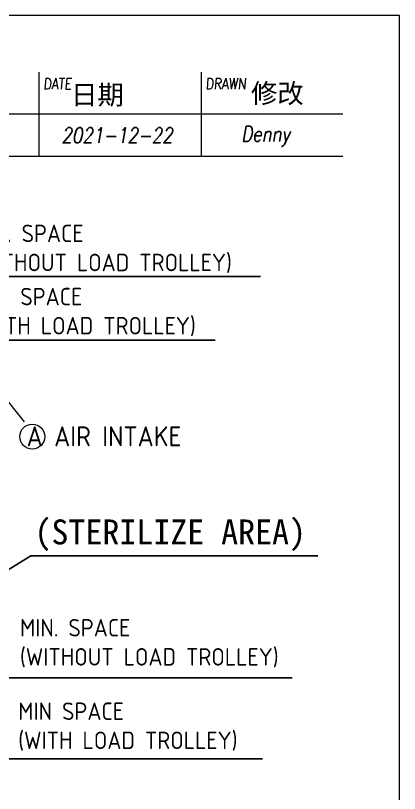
# Model space of a CAD drawing. Header units: millimetres. Extents: x 0 to 16408, y 0 to 11536.
# Drawn here: x 14100 to 16408, y 6858 to 11536 of the extents above; entities that cross this region are included whole.
import ezdxf

# ---------------------------------------------------------------- set-up
doc = ezdxf.new("R2010")
doc.units = ezdxf.units.MM
doc.header["$MEASUREMENT"] = 0
for name, color, linetype, lineweight in [('D', 3, 'Continuous', 13), ('F', 7, 'Continuous', 15), ('T', 4, 'Continuous', 15)]:
    doc.layers.add(name, color=color, linetype=linetype, lineweight=lineweight)
doc.styles.get("Standard").update_dxf_attribs({"font": 'KAIU.TTF'})
doc.styles.add('STU25', font='isocp2.shx')
doc.styles.add('Text', font='romans.shx', dxfattribs={"width": 0.8, "oblique": 10})
doc.dimstyles.new('STU25$7', dxfattribs={"dimscale": 50, "dimtxt": 2.5, "dimasz": 2, "dimexe": 1.25, "dimexo": 0.625, "dimgap": 1, "dimtad": 0, "dimdec": 4, "dimdsep": 46, "dimtxsty": 'STU25', "dimcen": 2.5, "dimazin": 2, "dimtfac": 1, "dimtdec": 4, "dimtmove": 0, "dimatfit": 3, "dimfxl": 0, "dimtolj": 1, "dimtzin": 0, "dimarcsym": 0})

msp = doc.modelspace()

# ---------------------------------------------------------------- linework, layer by layer
at = {"layer": 'D'}
msp.add_line((14009.331, 9270.296), (14150.863, 9091.673), dxfattribs=at)
msp.add_circle((14200.355, 9003.942), 75, dxfattribs=at)
at = {"layer": 'F', "color": 7}
for p, q in [((14241.622, 10690.996), (14241.622, 11194.996)), ((15216.927, 10690.996), (15216.927, 11194.996)), ((16066.996, 10942.996), (11835.898, 10942.996)), ((11835.898, 10690.996), (16066.996, 10690.996))]:
    msp.add_line(p, q, dxfattribs=at)
at = {"layer": 'F', "color": 6}
msp.add_lwpolyline([(0, 11536), (0, 0), (16408, 0), (16408, 11536)], close=True, dxfattribs=at)

# ---------------------------------------------------------------- texts
at = {"layer": 'D', "color": 11, "attachment_point": 1}
for s, insert, char_height in [('{\\Fisocp2.shx;\\C3;MIN. SPACE \\P(WITHOUT LOAD TROLLEY)}', (13844.835, 10278.526), 105), ('{\\Fisocp2.shx;\\C3;MIN SPACE \\P(WITH LOAD TROLLEY)}', (13864.761, 9898.271), 105), ('{\\Fisocp2.shx;\\C3;A AIR INTAKE}', (14166.222, 9065.507), 120), ('{\\C3;(STERILIZE AREA)}', (14213.508, 8505.325), 150), ('{\\Fisocp2.shx;\\C3;MIN. SPACE \\P(WITHOUT LOAD TROLLEY)}', (14126.122, 7906.591), 105), ('{\\Fisocp2.shx;\\C3;MIN SPACE \\P(WITH LOAD TROLLEY)}', (14115.639, 7404.697), 105)]:
    msp.add_mtext(s, dxfattribs=dict(at, insert=insert, char_height=char_height))
at = {"layer": 'F', "color": 1, "lineweight": 15, "style": 'Text', "oblique": 5, "width": 0.8}
for s, p in [('DATE', (14266.388, 11092.35)), ('DRAWN', (15241.694, 11092.35))]:
    msp.add_text(s, height=67.2, dxfattribs=at).set_placement(p)
at = {"layer": 'F', "lineweight": -3}
for s, p in [('修改', (15515.374, 11009.887)), ('日期', (14433.696, 11001.027))]:
    msp.add_text(s, height=116.2416, dxfattribs=at).set_placement(p)
at = {"layer": 'T', "lineweight": 20, "style": 'Text', "oblique": 10, "width": 0.8}
for s, p in [('2021-12-22', (14375.583, 10769.917)), ('Denny', (15457.26, 10778.181))]:
    msp.add_text(s, height=92, dxfattribs=at).set_placement(p)

# ---------------------------------------------------------------- leaders
at = {"layer": 'D'}
for points in [[(13422.927, 10202.098), (13808.268, 9965.87), (15572.88, 9965.87)], [(13638.744, 9897.074), (13752.035, 9583.9), (15299.627, 9583.9)], [(13808.124, 8049.219), (14191.098, 8287.471), (15917.692, 8287.471)], [(13378.271, 7730.158), (13694.806, 7553.857), (15762.758, 7553.857)], [(13607.441, 7165.93), (13915.577, 7065.003), (15584.806, 7065.003)]]:
    msp.add_leader(points, dimstyle='STU25$7', override={"dimgap": 1, "dimtad": 0}, dxfattribs=at)

doc.saveas('drawing.dxf')
